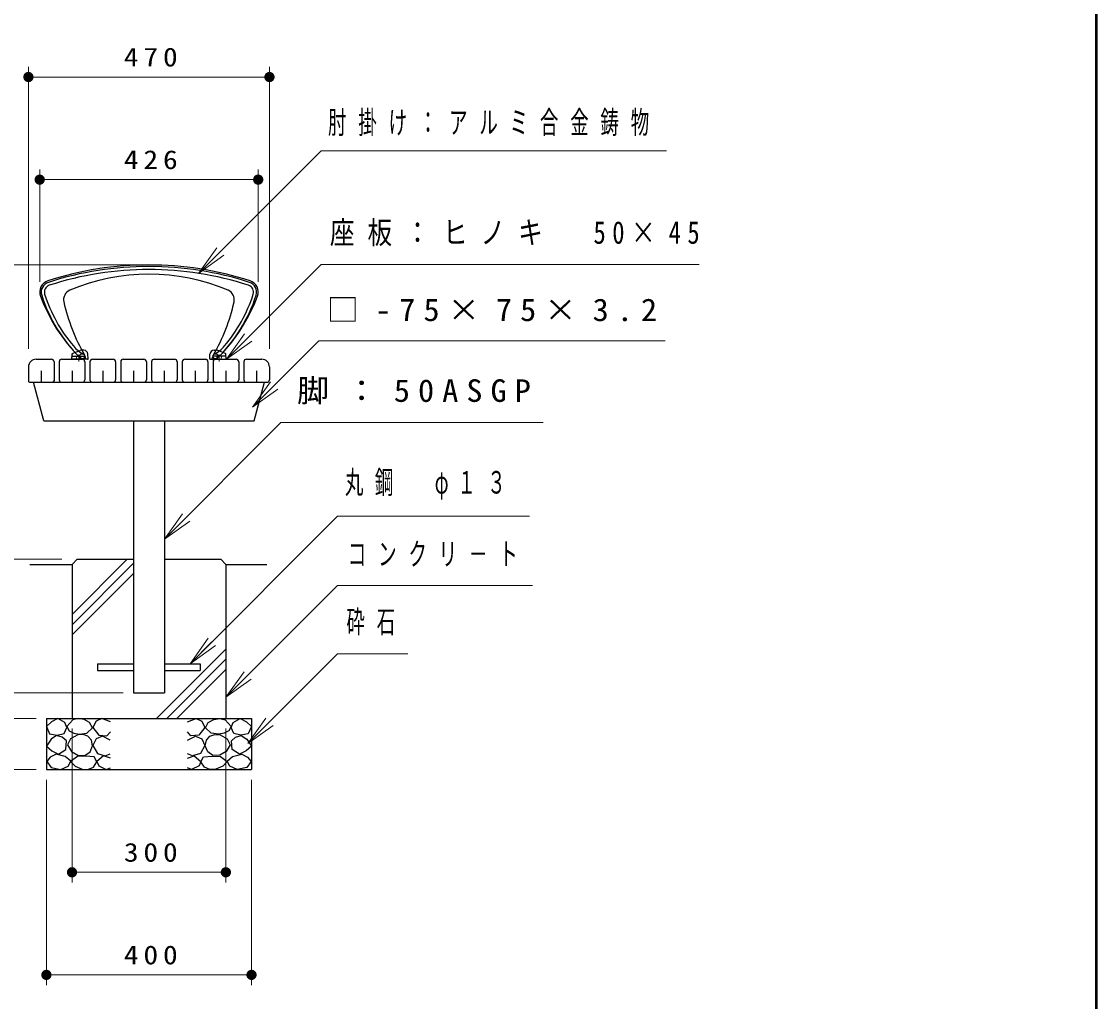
# Model space of a CAD drawing. Units: millimetres on the paper, scale 1:20. Extents: x -365 to 0, y 0 to 257.
# Drawn here: x -104.8 to 0, y 63.8 to 159.3 of the extents above; entities that cross this region are included whole.
import ezdxf

# ---------------------------------------------------------------- set-up
doc = ezdxf.new("R2010")
doc.units = ezdxf.units.MM
doc.linetypes.add('USER1', pattern=[4.5, 2.5, -2])
doc.linetypes.add('USER2', pattern=[6, 3, -1, 1, -1])
doc.layers.add('LY_1', color=7, linetype='Continuous', lineweight=25)
doc.layers.add('LY_2', color=7, linetype='Continuous', lineweight=13)
doc.styles.add('ＭＳ ゴシック', font='')
doc.styles.get('ＭＳ ゴシック').set_extended_font_data('MS Gothic')

# ---------------------------------------------------------------- blocks, each defined once
blk = doc.blocks.new('filled_dot')
at = {"color": 0, "linetype": 'Continuous', "lineweight": -2, "const_width": 1.25}
blk.add_lwpolyline([(-0.625, 0, 1), (0.625, 0, 1)], format="xyb", close=True, dxfattribs=at)

msp = doc.modelspace()

# ---------------------------------------------------------------- linework, layer by layer
at = {"layer": 'LY_1', "lineweight": 13}
for p, q in [((-104.129, 127.353), (-104.129, 154.853)), ((-80.629, 127.353), (-80.629, 154.853)), ((-104.129, 153.853), (-80.629, 153.853)), ((-103.029, 133.891), (-103.029, 144.853)), ((-81.729, 133.891), (-81.729, 144.853)), ((-103.029, 143.853), (-81.729, 143.853)), ((-87.54, 134.717), (-85.772, 137.192)), ((-87.54, 134.717), (-85.419, 136.839)), ((-85.065, 136.485), (-87.54, 134.717)), ((-93.379, 135.541), (-135.129, 135.541)), ((-84.82, 126.353), (-83.052, 128.828)), ((-84.82, 126.353), (-82.698, 128.474)), ((-82.345, 128.121), (-84.82, 126.353)), ((-82.295, 121.671), (-80.528, 124.146)), ((-82.295, 121.671), (-80.174, 123.792)), ((-79.821, 123.439), (-82.295, 121.671)), ((-90.866, 108.818), (-89.098, 111.292)), ((-90.866, 108.818), (-88.745, 110.939)), ((-88.391, 110.585), (-90.866, 108.818)), ((-100.879, 106.853), (-125.129, 106.853)), ((-99.879, 101.471), (-94.497, 106.853)), ((-99.879, 100.482), (-93.891, 106.469)), ((-99.879, 99.492), (-93.891, 105.479)), ((-88.365, 96.678), (-86.597, 99.153)), ((-88.365, 96.678), (-86.243, 98.799)), ((-91.627, 91.353), (-84.879, 98.101)), ((-85.89, 98.446), (-88.365, 96.678)), ((-90.637, 91.353), (-84.879, 97.111)), ((-89.647, 91.353), (-84.879, 96.121)), ((-84.879, 93.416), (-83.111, 95.89)), ((-84.879, 93.416), (-82.757, 95.537)), ((-82.404, 95.183), (-84.879, 93.416)), ((-94.891, 93.853), (-115.129, 93.853)), ((-103.379, 91.353), (-125.129, 91.353)), ((-82.742, 88.893), (-80.974, 91.367)), ((-99.879, 90.353), (-99.879, 75.353)), ((-84.879, 90.353), (-84.879, 75.353)), ((-82.742, 88.893), (-80.62, 91.014)), ((-80.267, 90.66), (-82.742, 88.893)), ((-103.379, 86.353), (-135.129, 86.353)), ((-102.379, 85.353), (-102.379, 65.353)), ((-82.379, 85.353), (-82.379, 65.353)), ((-84.879, 76.353), (-99.879, 76.353)), ((-82.379, 66.353), (-102.379, 66.353))]:
    msp.add_line(p, q, dxfattribs=at)
at = {"layer": 'LY_1'}
for p, q in [((-99.904, 126.406), (-99.88, 126.851)), ((-99.849, 126.895), (-99.094, 127.199)), ((-98.727, 127.228), (-98.945, 127.228)), ((-98.304, 126.406), (-98.327, 126.849)), ((-86.454, 126.406), (-86.431, 126.849)), ((-86.031, 127.228), (-85.813, 127.228)), ((-84.908, 126.895), (-85.663, 127.199)), ((-84.854, 126.406), (-84.877, 126.851)), ((-103.379, 126.353), (-101.879, 126.353)), ((-101.629, 126.103), (-101.629, 124.253)), ((-101.129, 126.103), (-101.129, 124.353)), ((-100.879, 126.353), (-98.879, 126.353)), ((-98.354, 126.353), (-99.854, 126.353)), ((-99.796, 126.653), (-98.661, 126.653)), ((-98.629, 126.103), (-98.629, 124.353)), ((-98.554, 126.353), (-98.561, 126.557)), ((-98.129, 126.103), (-98.129, 124.353)), ((-97.879, 126.353), (-95.879, 126.353)), ((-95.629, 126.103), (-95.629, 124.353)), ((-95.129, 126.103), (-95.129, 124.353)), ((-94.879, 126.353), (-92.879, 126.353)), ((-92.629, 126.103), (-92.629, 124.353)), ((-92.129, 126.103), (-92.129, 124.353)), ((-91.879, 126.353), (-89.879, 126.353)), ((-89.629, 126.103), (-89.629, 124.353)), ((-89.129, 126.103), (-89.129, 124.353)), ((-88.879, 126.353), (-86.879, 126.353)), ((-86.629, 126.103), (-86.629, 124.353)), ((-86.404, 126.353), (-84.904, 126.353)), ((-86.204, 126.353), (-86.197, 126.557)), ((-86.129, 126.103), (-86.129, 124.353)), ((-84.962, 126.653), (-86.097, 126.653)), ((-85.879, 126.353), (-83.879, 126.353)), ((-83.629, 126.103), (-83.629, 124.353)), ((-83.129, 126.103), (-83.129, 124.353)), ((-82.879, 126.353), (-81.379, 126.353)), ((-104.129, 125.603), (-104.129, 124.253)), ((-102.879, 125.228), (-102.879, 124.103)), ((-99.879, 125.228), (-99.879, 124.103)), ((-96.879, 125.228), (-96.879, 124.103)), ((-93.879, 125.228), (-93.879, 124.103)), ((-90.879, 125.228), (-90.879, 124.103)), ((-87.879, 125.228), (-87.879, 124.103)), ((-84.879, 125.228), (-84.879, 124.103)), ((-81.879, 125.228), (-81.879, 124.103)), ((-80.629, 125.603), (-80.629, 124.353)), ((-103.979, 124.103), (-80.879, 124.103)), ((-102.624, 120.353), (-103.629, 124.103)), ((-82.134, 120.353), (-81.129, 124.103)), ((-102.624, 120.353), (-82.134, 120.353)), ((-93.891, 120.353), (-93.891, 93.853)), ((-90.866, 120.353), (-90.866, 93.853)), ((-103.979, 106.353), (-99.879, 106.353)), ((-99.879, 106.353), (-99.379, 106.853)), ((-99.879, 106.353), (-99.879, 91.353)), ((-99.379, 106.853), (-93.891, 106.853)), ((-90.866, 106.853), (-85.379, 106.853)), ((-85.379, 106.853), (-84.879, 106.353)), ((-84.879, 106.353), (-84.879, 91.353)), ((-84.879, 106.353), (-80.879, 106.353)), ((-97.379, 96.678), (-93.891, 96.678)), ((-97.379, 96.678), (-97.379, 96.028)), ((-90.866, 96.678), (-87.379, 96.678)), ((-87.379, 96.678), (-87.379, 96.028)), ((-97.379, 96.028), (-93.891, 96.028)), ((-90.866, 96.028), (-87.379, 96.028)), ((-93.891, 93.853), (-90.866, 93.853)), ((-102.379, 91.353), (-102.379, 86.353)), ((-102.379, 91.353), (-82.379, 91.353)), ((-82.379, 91.353), (-82.379, 86.353)), ((-102.379, 86.353), (-82.379, 86.353))]:
    msp.add_line(p, q, dxfattribs=at)
at = {"layer": 'LY_1', "linetype": 'USER1', "lineweight": 13}
for p, q in [((-99.428, 126.353), (-99.454, 126.653)), ((-99.03, 126.353), (-99.004, 126.653)), ((-85.728, 126.353), (-85.754, 126.653)), ((-85.33, 126.353), (-85.304, 126.653))]:
    msp.add_line(p, q, dxfattribs=at)
at = {"layer": 'LY_1', "linetype": 'USER2', "lineweight": 13}
for p, q in [((-99.229, 126.14), (-99.229, 126.809)), ((-85.529, 126.14), (-85.529, 126.809))]:
    msp.add_line(p, q, dxfattribs=at)
at = {"layer": 'LY_1', "lineweight": 13}
for points in [[(-87.54, 134.717), (-75.59, 146.667), (-41.923, 146.667)], [(-84.82, 126.353), (-75.59, 135.583), (-38.74, 135.583)], [(-82.295, 121.671), (-75.828, 128.138), (-42.051, 128.138)], [(-90.866, 108.818), (-79.511, 120.173), (-53.949, 120.173)], [(-88.365, 96.678), (-73.985, 111.058), (-55.272, 111.058)], [(-84.879, 93.416), (-73.985, 104.309), (-54.987, 104.309)], [(-82.742, 88.893), (-73.985, 97.649), (-67.129, 97.649)]]:
    msp.add_lwpolyline(points, dxfattribs=at)
at = {"layer": 'LY_1'}
for points in [[(-101.256, 91.323), (-101.89, 91.022), (-102.365, 90.547), (-102.064, 89.85), (-101.335, 89.707), (-100.638, 89.866), (-100.385, 90.452), (-100.575, 90.959)], [(-99.285, 91.328), (-99.812, 91.193), (-100.393, 90.557), (-100.164, 90.138), (-99.706, 89.901), (-99.19, 89.828), (-98.447, 89.895), (-97.88, 90.436), (-98.163, 90.936), (-98.697, 91.246)], [(-85.472, 91.328), (-84.945, 91.193), (-84.364, 90.557), (-84.594, 90.138), (-85.051, 89.901), (-85.567, 89.828), (-86.31, 89.895), (-86.878, 90.436), (-86.594, 90.936), (-86.061, 91.246)], [(-83.501, 91.323), (-82.868, 91.022), (-82.392, 90.547), (-82.693, 89.85), (-83.422, 89.707), (-84.119, 89.866), (-84.373, 90.452), (-84.182, 90.959)], [(-101.383, 89.676), (-101.922, 89.327), (-102.365, 88.646), (-101.858, 88.186), (-101.193, 87.87), (-100.496, 88.313), (-100.417, 89.153), (-100.825, 89.515)], [(-99.92, 88.111), (-99.299, 87.766), (-98.623, 87.719), (-98.109, 88.081), (-97.866, 88.679), (-97.978, 89.216), (-98.326, 89.625), (-98.791, 89.789), (-99.326, 89.733), (-100.015, 89.364), (-100.312, 88.787)], [(-84.837, 88.111), (-85.459, 87.766), (-86.135, 87.719), (-86.648, 88.081), (-86.891, 88.679), (-86.78, 89.216), (-86.432, 89.625), (-85.966, 89.789), (-85.432, 89.733), (-84.742, 89.364), (-84.445, 88.787)], [(-83.374, 89.676), (-82.836, 89.327), (-82.392, 88.646), (-82.899, 88.186), (-83.565, 87.87), (-84.262, 88.313), (-84.341, 89.153), (-83.933, 89.515)], [(-101.424, 87.879), (-101.993, 87.56), (-102.33, 87.137), (-101.927, 86.571), (-100.984, 86.368), (-100.269, 86.687), (-99.995, 87.192), (-100.535, 87.648)], [(-98.569, 87.672), (-99.353, 87.631), (-100.015, 87.158), (-99.582, 86.699), (-98.893, 86.388), (-98.328, 86.38), (-97.785, 86.604), (-97.447, 87.131), (-97.704, 87.618)], [(-86.189, 87.672), (-85.405, 87.631), (-84.743, 87.158), (-85.175, 86.699), (-85.864, 86.388), (-86.429, 86.38), (-86.973, 86.604), (-87.31, 87.131), (-87.054, 87.618)], [(-83.334, 87.879), (-82.765, 87.56), (-82.427, 87.137), (-82.83, 86.571), (-83.773, 86.368), (-84.489, 86.687), (-84.762, 87.192), (-84.223, 87.648)]]:
    msp.add_lwpolyline(points, close=True, dxfattribs=at)
for points in [[(-96.129, 91.018), (-96.984, 91.335), (-97.523, 91.066), (-97.84, 90.464), (-97.254, 89.703), (-96.477, 89.64), (-96.129, 90.036)], [(-88.629, 91.018), (-87.773, 91.335), (-87.235, 91.066), (-86.918, 90.464), (-87.504, 89.703), (-88.28, 89.64), (-88.629, 90.036)], [(-96.145, 89.212), (-96.905, 89.608), (-97.539, 89.355), (-97.84, 88.705), (-97.396, 87.929), (-96.636, 87.691), (-96.145, 87.897)], [(-88.613, 89.212), (-87.853, 89.608), (-87.219, 89.355), (-86.918, 88.705), (-87.361, 87.929), (-88.122, 87.691), (-88.613, 87.897)], [(-96.129, 87.485), (-96.794, 87.691), (-97.444, 87.137), (-97.269, 86.741), (-96.541, 86.376), (-96.129, 86.535)], [(-88.629, 87.485), (-87.963, 87.691), (-87.314, 87.137), (-87.488, 86.741), (-88.217, 86.376), (-88.629, 86.535)]]:
    msp.add_lwpolyline(points, dxfattribs=at)
at = {"layer": 'LY_1', "color": 4}
for centre in [(-98.879, 126.641), (-85.879, 126.641)]:
    msp.add_circle(centre, 0.25, dxfattribs=at)
for centre, radius, start, end in [((-92.379, 103.557), 31.983, 72.05475, 107.94525), ((-92.379, 103.557), 31.833, 72.05475, 107.94525), ((-92.379, 103.557), 31.533, 72.05475, 107.94525), ((-92.379, 114.872), 19.768, 67.03158, 112.96842), ((-101.879, 132.891), 1.15, 107.94525, 200.35039), ((-101.879, 132.891), 1, 107.94525, 197.79469), ((-101.879, 132.891), 0.7, 107.94525, 197.79469), ((-82.879, 132.891), 0.7, 342.20531, 72.05475), ((-82.879, 132.891), 1, 342.20531, 72.05475), ((-82.879, 132.891), 1.15, 339.64961, 72.05475), ((-87.487, 138.229), 16.5, 200.35039, 224.94388), ((-88.549, 137.169), 15, 197.79469, 225.54466), ((-88.549, 137.169), 14.7, 197.79469, 220.40139), ((-99.703, 132.153), 1, 112.96842, 192.69072), ((-96.209, 137.169), 15, 314.45534, 342.20531), ((-97.271, 138.229), 16.5, 315.05612, 339.64961), ((-96.209, 137.169), 14.7, 319.59861, 342.20531), ((-85.055, 132.153), 1, 347.30928, 67.03158), ((-82.63, 135.997), 18.5, 192.69072, 209.93504), ((-102.127, 135.997), 18.5, 330.06496, 347.30928), ((-97.268, 129.748), 3.25, 220.40139, 242.59861), ((-87.49, 129.748), 3.25, 297.40139, 319.59861)]:
    msp.add_arc(centre, radius, start, end, dxfattribs=at)
at = {"layer": 'LY_1'}
for centre, radius, start, end in [((-99.83, 126.848), 0.05, 111.97029, 177), ((-98.945, 126.828), 0.4, 90, 111.97029), ((-98.727, 126.828), 0.4, 3, 90), ((-86.031, 126.828), 0.4, 90, 177), ((-85.813, 126.828), 0.4, 68.02971, 90), ((-84.927, 126.848), 0.05, 3, 68.02971), ((-103.379, 125.603), 0.75, 89.99998, 179.99996), ((-101.879, 126.103), 0.25, 0, 89.99998), ((-100.879, 126.103), 0.25, 89.99998, 179.99996), ((-99.854, 126.403), 0.05, 177, 270), ((-99.796, 126.553), 0.1, 90, 177), ((-98.879, 126.103), 0.25, 0, 89.99998), ((-98.661, 126.553), 0.1, 2, 90), ((-98.354, 126.403), 0.05, 270, 3), ((-97.879, 126.103), 0.25, 89.99998, 179.99996), ((-95.879, 126.103), 0.25, 0, 89.99998), ((-94.879, 126.103), 0.25, 89.99998, 179.99996), ((-92.879, 126.103), 0.25, 0, 89.99998), ((-91.879, 126.103), 0.25, 89.99998, 179.99996), ((-89.879, 126.103), 0.25, 0, 89.99998), ((-88.879, 126.103), 0.25, 89.99998, 179.99996), ((-86.879, 126.103), 0.25, 0, 89.99998), ((-86.404, 126.403), 0.05, 177, 270), ((-86.097, 126.553), 0.1, 90, 178), ((-85.879, 126.103), 0.25, 89.99998, 179.99996), ((-84.962, 126.553), 0.1, 3, 90), ((-84.904, 126.403), 0.05, 270, 3), ((-83.879, 126.103), 0.25, 0, 89.99998), ((-82.879, 126.103), 0.25, 89.99998, 179.99996), ((-81.379, 125.603), 0.75, 0, 89.99998), ((-103.979, 124.253), 0.15, 179.99998, 270.00003), ((-101.779, 124.253), 0.15, 270.00002, 0), ((-100.879, 124.353), 0.25, 179.99998, 270.00003), ((-98.879, 124.353), 0.25, 270.00002, 0), ((-97.879, 124.353), 0.25, 179.99998, 270.00003), ((-95.879, 124.353), 0.25, 270.00002, 0), ((-94.879, 124.353), 0.25, 179.99998, 270.00003), ((-92.879, 124.353), 0.25, 270.00002, 0), ((-91.879, 124.353), 0.25, 179.99998, 270.00003), ((-89.879, 124.353), 0.25, 270.00002, 0), ((-88.879, 124.353), 0.25, 179.99998, 270.00003), ((-86.879, 124.353), 0.25, 270.00002, 0), ((-85.879, 124.353), 0.25, 179.99998, 270.00003), ((-83.879, 124.353), 0.25, 270.00002, 0), ((-82.879, 124.353), 0.25, 179.99998, 270.00003), ((-80.879, 124.353), 0.25, 270.00002, 0)]:
    msp.add_arc(centre, radius, start, end, dxfattribs=at)
at = {"layer": 'LY_2', "lineweight": 50}
msp.add_line((0, 0), (0, 257), dxfattribs=at)

# ---------------------------------------------------------------- block references
at = {"layer": 'LY_1', "lineweight": 13, "xscale": 0.4, "yscale": 0.4}
for p in [(-104.129, 153.853), (-103.029, 143.853), (-99.879, 76.353), (-102.379, 66.353)]:
    msp.add_blockref('filled_dot', p, dxfattribs=at)
at = {"layer": 'LY_1', "lineweight": 13, "xscale": 0.4, "yscale": 0.4, "rotation": 180}
for p in [(-80.629, 153.853), (-81.729, 143.853), (-84.879, 76.353), (-82.379, 66.353)]:
    msp.add_blockref('filled_dot', p, dxfattribs=at)

# ---------------------------------------------------------------- texts
at = {"layer": 'LY_1', "style": 'ＭＳ ゴシック'}
for s, insert, char_height, attachment_point in [('\\T1.33;\\W1.15;470', (-91.964, 154.853), 1.833, 8), ('\\T1.64;\\W0.6;肘掛け：アルミ合金鋳物', (-74.923, 149.317), 2.199, 4), ('\\T1.33;\\W1.15;426', (-91.962, 144.853), 1.833, 8), ('\\T1.53;\\W0.8;座板：ヒノキ\u300050×45', (-74.74, 138.583), 2.199, 4), ('\\T1.5;\\W1.05;□-75×75×3.2', (-75.051, 131.138), 2.199, 4), ('\\T1.5;\\W1.05;脚：50ASGP', (-77.949, 123.173), 2.199, 4), ('\\T1.62;\\W0.6;丸鋼\u3000φ１３', (-73.272, 114.058), 2.199, 4), ('\\T1.64;\\W0.6;コンクリ－ト', (-72.987, 107.309), 2.199, 4), ('\\T1.64;\\W0.6;砕石', (-73.129, 100.649), 2.199, 4), ('\\T1.33;\\W1.15;300', (-91.962, 77.353), 1.833, 8), ('\\T1.33;\\W1.15;400', (-91.962, 67.353), 1.833, 8)]:
    msp.add_mtext(s, dxfattribs=dict(at, insert=insert, char_height=char_height, attachment_point=attachment_point))

doc.saveas('drawing.dxf')
